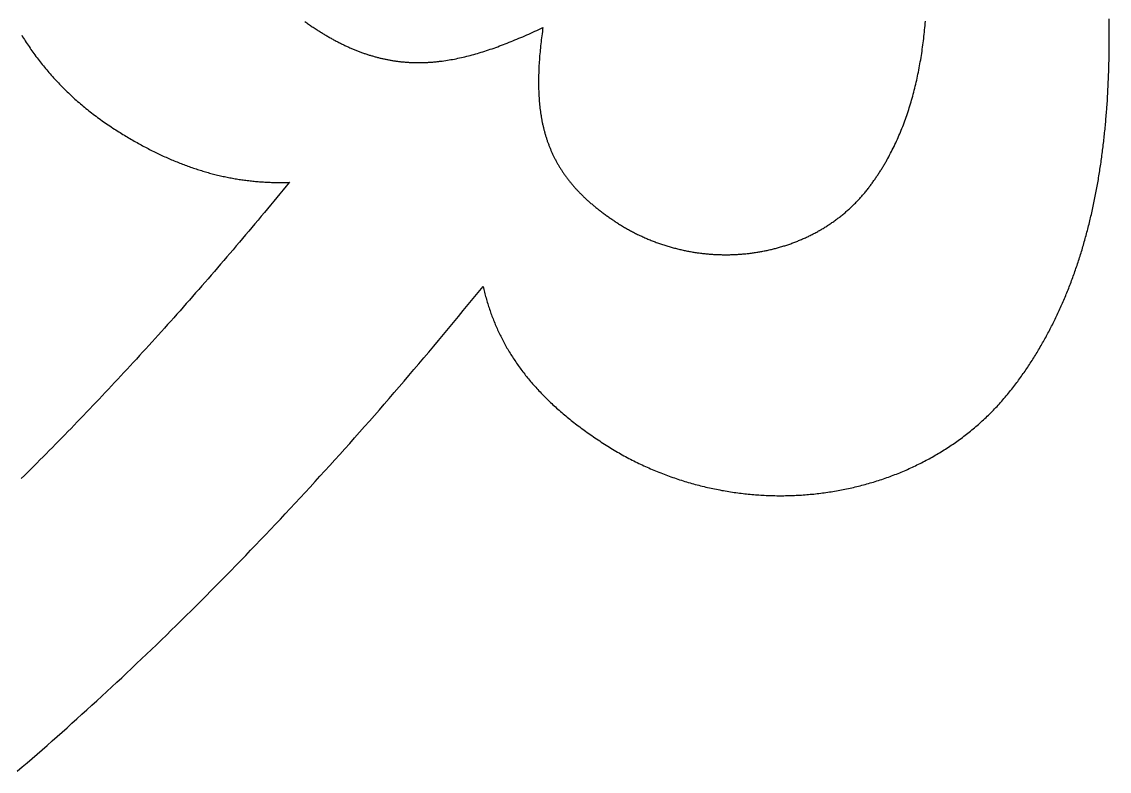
# Model space of a CAD drawing. Extents: x 1245 to 1830, y 1052 to 1456.
# Drawn here: x 1722.52 to 1753.31, y 1116.56 to 1137.78 of the extents above; entities that cross this region are included whole.
import ezdxf

# ---------------------------------------------------------------- set-up
doc = ezdxf.new("R2010")
doc.units = 0
doc.layers.add('color#3f3f3fff', color=1, linetype='CONTINUOUS')

msp = doc.modelspace()

# ---------------------------------------------------------------- linework, layer by layer
at = {"layer": 'color#3f3f3fff'}
for points in [[(1722.392, 1116.563), (1722.532, 1116.684), (1722.673, 1116.805), (1722.814, 1116.927), (1722.955, 1117.049), (1723.096, 1117.172), (1723.236, 1117.296), (1723.377, 1117.42), (1723.518, 1117.544), (1723.659, 1117.669), (1723.8, 1117.795), (1723.94, 1117.921), (1724.081, 1118.048), (1724.222, 1118.175), (1724.362, 1118.302), (1724.503, 1118.431), (1724.644, 1118.559), (1724.784, 1118.689), (1724.925, 1118.819), (1725.066, 1118.949), (1725.206, 1119.08), (1725.347, 1119.211), (1725.488, 1119.343), (1725.628, 1119.476), (1725.769, 1119.609), (1725.909, 1119.742), (1726.05, 1119.877), (1726.191, 1120.011), (1726.331, 1120.146), (1726.472, 1120.282), (1726.612, 1120.419), (1726.753, 1120.555), (1726.893, 1120.693), (1727.034, 1120.831), (1727.174, 1120.969), (1727.315, 1121.108), (1727.455, 1121.248), (1727.595, 1121.388), (1727.736, 1121.528), (1727.876, 1121.669), (1728.017, 1121.811), (1728.157, 1121.953), (1728.297, 1122.096), (1728.438, 1122.24), (1728.578, 1122.384), (1728.719, 1122.528), (1728.859, 1122.673), (1728.999, 1122.818), (1729.139, 1122.965), (1729.28, 1123.111), (1729.42, 1123.258), (1729.56, 1123.406), (1729.701, 1123.554), (1729.841, 1123.703), (1729.981, 1123.853), (1730.121, 1124.003), (1730.261, 1124.153), (1730.402, 1124.304), (1730.542, 1124.456), (1730.682, 1124.608), (1730.822, 1124.761), (1730.962, 1124.914), (1731.102, 1125.068), (1731.243, 1125.222), (1731.383, 1125.377), (1731.523, 1125.533), (1731.663, 1125.689), (1731.803, 1125.845), (1731.943, 1126.002), (1732.083, 1126.16), (1732.223, 1126.318), (1732.363, 1126.477), (1732.503, 1126.637), (1732.643, 1126.797), (1732.783, 1126.957), (1732.923, 1127.118), (1733.063, 1127.28), (1733.203, 1127.442), (1733.343, 1127.605), (1733.483, 1127.768), (1733.623, 1127.932), (1733.763, 1128.097), (1733.902, 1128.262), (1734.042, 1128.427), (1734.182, 1128.593), (1734.322, 1128.76), (1734.462, 1128.928), (1734.602, 1129.095), (1734.741, 1129.264), (1734.881, 1129.433), (1735.021, 1129.602), (1735.161, 1129.773), (1735.3, 1129.943), (1735.44, 1130.115), (1735.58, 1130.286), (1735.589, 1130.245), (1735.599, 1130.204), (1735.61, 1130.163), (1735.62, 1130.122), (1735.631, 1130.081), (1735.641, 1130.041), (1735.653, 1130), (1735.664, 1129.96), (1735.675, 1129.919), (1735.687, 1129.879), (1735.699, 1129.839), (1735.712, 1129.799), (1735.724, 1129.759), (1735.737, 1129.72), (1735.75, 1129.68), (1735.763, 1129.64), (1735.777, 1129.601), (1735.791, 1129.562), (1735.805, 1129.523), (1735.819, 1129.484), (1735.833, 1129.445), (1735.848, 1129.406), (1735.863, 1129.367), (1735.878, 1129.329), (1735.894, 1129.29), (1735.91, 1129.252), (1735.926, 1129.214), (1735.942, 1129.176), (1735.958, 1129.138), (1735.975, 1129.1), (1735.992, 1129.062), (1736.009, 1129.025), (1736.027, 1128.987), (1736.045, 1128.95), (1736.063, 1128.912), (1736.081, 1128.875), (1736.1, 1128.838), (1736.119, 1128.801), (1736.138, 1128.764), (1736.157, 1128.727), (1736.177, 1128.69), (1736.197, 1128.654), (1736.217, 1128.617), (1736.238, 1128.581), (1736.258, 1128.544), (1736.279, 1128.508), (1736.301, 1128.472), (1736.322, 1128.436), (1736.344, 1128.4), (1736.366, 1128.364), (1736.389, 1128.329), (1736.411, 1128.293), (1736.434, 1128.258), (1736.458, 1128.222), (1736.481, 1128.187), (1736.505, 1128.152), (1736.529, 1128.116), (1736.553, 1128.081), (1736.578, 1128.046), (1736.603, 1128.011), (1736.628, 1127.977), (1736.654, 1127.942), (1736.68, 1127.907), (1736.706, 1127.873), (1736.732, 1127.838), (1736.759, 1127.804), (1736.786, 1127.77), (1736.813, 1127.736), (1736.841, 1127.702), (1736.868, 1127.668), (1736.897, 1127.634), (1736.925, 1127.6), (1736.954, 1127.566), (1736.983, 1127.532), (1737.012, 1127.499), (1737.042, 1127.465), (1737.072, 1127.432), (1737.102, 1127.399), (1737.133, 1127.365), (1737.163, 1127.332), (1737.195, 1127.299), (1737.226, 1127.266), (1737.258, 1127.233), (1737.29, 1127.2), (1737.322, 1127.167), (1737.355, 1127.135), (1737.388, 1127.102), (1737.421, 1127.07), (1737.455, 1127.037), (1737.489, 1127.005), (1737.523, 1126.972), (1737.558, 1126.94), (1737.593, 1126.908), (1737.628, 1126.876), (1737.664, 1126.844), (1737.699, 1126.812), (1737.736, 1126.78), (1737.772, 1126.748), (1737.809, 1126.716), (1737.846, 1126.684), (1737.884, 1126.653), (1737.921, 1126.621), (1737.959, 1126.59), (1737.998, 1126.558), (1738.037, 1126.527), (1738.076, 1126.495), (1738.115, 1126.464), (1738.155, 1126.433), (1738.195, 1126.402), (1738.236, 1126.371), (1738.276, 1126.34), (1738.317, 1126.309), (1738.359, 1126.278), (1738.401, 1126.247), (1738.443, 1126.216), (1738.485, 1126.186), (1738.528, 1126.155), (1738.571, 1126.124), (1738.615, 1126.094), (1738.659, 1126.063), (1738.703, 1126.033), (1738.747, 1126.002), (1738.792, 1125.972), (1738.837, 1125.942), (1738.883, 1125.912), (1738.929, 1125.881), (1738.975, 1125.851), (1739.022, 1125.821), (1739.066, 1125.792), (1739.112, 1125.764), (1739.157, 1125.736), (1739.202, 1125.708), (1739.248, 1125.68), (1739.293, 1125.653), (1739.339, 1125.626), (1739.385, 1125.6), (1739.43, 1125.573), (1739.476, 1125.547), (1739.523, 1125.521), (1739.569, 1125.496), (1739.615, 1125.471), (1739.662, 1125.446), (1739.708, 1125.421), (1739.755, 1125.397), (1739.802, 1125.373), (1739.848, 1125.349), (1739.895, 1125.325), (1739.942, 1125.302), (1739.99, 1125.279), (1740.037, 1125.257), (1740.084, 1125.234), (1740.132, 1125.212), (1740.179, 1125.191), (1740.227, 1125.169), (1740.274, 1125.148), (1740.322, 1125.127), (1740.37, 1125.106), (1740.418, 1125.086), (1740.466, 1125.066), (1740.514, 1125.046), (1740.562, 1125.027), (1740.611, 1125.008), (1740.659, 1124.989), (1740.707, 1124.97), (1740.756, 1124.952), (1740.804, 1124.934), (1740.853, 1124.916), (1740.902, 1124.899), (1740.951, 1124.882), (1740.999, 1124.865), (1741.048, 1124.848), (1741.097, 1124.832), (1741.146, 1124.816), (1741.195, 1124.8), (1741.245, 1124.784), (1741.294, 1124.769), (1741.343, 1124.754), (1741.392, 1124.74), (1741.442, 1124.725), (1741.491, 1124.711), (1741.541, 1124.698), (1741.59, 1124.684), (1741.64, 1124.671), (1741.689, 1124.658), (1741.739, 1124.645), (1741.789, 1124.633), (1741.838, 1124.621), (1741.888, 1124.609), (1741.938, 1124.597), (1741.988, 1124.586), (1742.038, 1124.575), (1742.088, 1124.565), (1742.138, 1124.554), (1742.188, 1124.544), (1742.238, 1124.534), (1742.288, 1124.525), (1742.338, 1124.515), (1742.388, 1124.506), (1742.438, 1124.498), (1742.488, 1124.489), (1742.538, 1124.481), (1742.589, 1124.473), (1742.639, 1124.465), (1742.689, 1124.458), (1742.739, 1124.451), (1742.79, 1124.444), (1742.84, 1124.438), (1742.89, 1124.431), (1742.941, 1124.425), (1742.991, 1124.42), (1743.041, 1124.414), (1743.091, 1124.409), (1743.142, 1124.404), (1743.192, 1124.4), (1743.243, 1124.395), (1743.293, 1124.391), (1743.343, 1124.388), (1743.394, 1124.384), (1743.444, 1124.381), (1743.494, 1124.378), (1743.545, 1124.375), (1743.595, 1124.373), (1743.645, 1124.371), (1743.695, 1124.369), (1743.746, 1124.367), (1743.796, 1124.366), (1743.846, 1124.365), (1743.896, 1124.364), (1743.947, 1124.364), (1743.997, 1124.364), (1744.047, 1124.364), (1744.097, 1124.364), (1744.147, 1124.365), (1744.197, 1124.366), (1744.248, 1124.367), (1744.298, 1124.368), (1744.348, 1124.37), (1744.398, 1124.372), (1744.448, 1124.374), (1744.497, 1124.377), (1744.547, 1124.379), (1744.597, 1124.382), (1744.647, 1124.386), (1744.697, 1124.389), (1744.747, 1124.393), (1744.796, 1124.397), (1744.846, 1124.402), (1744.896, 1124.406), (1744.945, 1124.411), (1744.995, 1124.416), (1745.044, 1124.422), (1745.093, 1124.428), (1745.143, 1124.434), (1745.192, 1124.44), (1745.241, 1124.446), (1745.291, 1124.453), (1745.34, 1124.46), (1745.389, 1124.468), (1745.438, 1124.475), (1745.487, 1124.483), (1745.536, 1124.491), (1745.584, 1124.5), (1745.633, 1124.508), (1745.682, 1124.517), (1745.731, 1124.526), (1745.779, 1124.536), (1745.828, 1124.546), (1745.876, 1124.556), (1745.924, 1124.566), (1745.973, 1124.576), (1746.021, 1124.587), (1746.069, 1124.598), (1746.117, 1124.61), (1746.165, 1124.621), (1746.213, 1124.633), (1746.26, 1124.645), (1746.308, 1124.657), (1746.356, 1124.67), (1746.403, 1124.683), (1746.451, 1124.696), (1746.498, 1124.709), (1746.545, 1124.723), (1746.592, 1124.737), (1746.639, 1124.751), (1746.686, 1124.766), (1746.733, 1124.78), (1746.78, 1124.795), (1746.826, 1124.811), (1746.873, 1124.826), (1746.919, 1124.842), (1746.966, 1124.858), (1747.012, 1124.874), (1747.058, 1124.891), (1747.104, 1124.908), (1747.15, 1124.925), (1747.196, 1124.942), (1747.241, 1124.96), (1747.287, 1124.977), (1747.332, 1124.995), (1747.378, 1125.014), (1747.423, 1125.032), (1747.468, 1125.051), (1747.513, 1125.07), (1747.558, 1125.09), (1747.602, 1125.109), (1747.647, 1125.129), (1747.691, 1125.149), (1747.736, 1125.17), (1747.78, 1125.191), (1747.824, 1125.211), (1747.868, 1125.233), (1747.911, 1125.254), (1747.955, 1125.276), (1747.999, 1125.298), (1748.042, 1125.32), (1748.085, 1125.342), (1748.128, 1125.365), (1748.171, 1125.388), (1748.214, 1125.411), (1748.256, 1125.435), (1748.299, 1125.458), (1748.341, 1125.482), (1748.383, 1125.507), (1748.425, 1125.531), (1748.467, 1125.556), (1748.509, 1125.581), (1748.55, 1125.606), (1748.592, 1125.632), (1748.633, 1125.657), (1748.674, 1125.683), (1748.715, 1125.71), (1748.756, 1125.736), (1748.796, 1125.763), (1748.837, 1125.79), (1748.877, 1125.817), (1748.917, 1125.845), (1748.957, 1125.872), (1748.997, 1125.9), (1749.036, 1125.929), (1749.076, 1125.957), (1749.115, 1125.986), (1749.154, 1126.015), (1749.193, 1126.044), (1749.231, 1126.074), (1749.27, 1126.103), (1749.308, 1126.133), (1749.346, 1126.164), (1749.384, 1126.194), (1749.422, 1126.225), (1749.459, 1126.256), (1749.496, 1126.287), (1749.534, 1126.319), (1749.571, 1126.35), (1749.607, 1126.382), (1749.644, 1126.415), (1749.68, 1126.447), (1749.716, 1126.48), (1749.752, 1126.513), (1749.788, 1126.546), (1749.824, 1126.579), (1749.859, 1126.613), (1749.894, 1126.647), (1749.929, 1126.681), (1749.964, 1126.716), (1749.998, 1126.75), (1750.032, 1126.785), (1750.066, 1126.821), (1750.1, 1126.856), (1750.134, 1126.892), (1750.167, 1126.928), (1750.201, 1126.964), (1750.234, 1127), (1750.266, 1127.037), (1750.299, 1127.074), (1750.331, 1127.111), (1750.363, 1127.148), (1750.395, 1127.186), (1750.427, 1127.224), (1750.458, 1127.262), (1750.489, 1127.3), (1750.52, 1127.339), (1750.551, 1127.378), (1750.581, 1127.417), (1750.611, 1127.456), (1750.639, 1127.492), (1750.666, 1127.528), (1750.692, 1127.564), (1750.719, 1127.6), (1750.746, 1127.636), (1750.772, 1127.672), (1750.798, 1127.708), (1750.824, 1127.745), (1750.85, 1127.782), (1750.876, 1127.818), (1750.902, 1127.855), (1750.927, 1127.892), (1750.952, 1127.929), (1750.977, 1127.966), (1751.002, 1128.003), (1751.027, 1128.04), (1751.052, 1128.078), (1751.076, 1128.115), (1751.101, 1128.153), (1751.125, 1128.19), (1751.149, 1128.228), (1751.173, 1128.266), (1751.197, 1128.304), (1751.22, 1128.342), (1751.244, 1128.38), (1751.267, 1128.419), (1751.29, 1128.457), (1751.313, 1128.495), (1751.336, 1128.534), (1751.359, 1128.573), (1751.381, 1128.611), (1751.404, 1128.65), (1751.426, 1128.689), (1751.448, 1128.728), (1751.47, 1128.767), (1751.492, 1128.806), (1751.513, 1128.846), (1751.535, 1128.885), (1751.556, 1128.925), (1751.577, 1128.964), (1751.599, 1129.004), (1751.619, 1129.044), (1751.64, 1129.084), (1751.661, 1129.124), (1751.681, 1129.164), (1751.702, 1129.204), (1751.722, 1129.244), (1751.742, 1129.284), (1751.762, 1129.325), (1751.782, 1129.365), (1751.801, 1129.406), (1751.821, 1129.447), (1751.84, 1129.487), (1751.859, 1129.528), (1751.878, 1129.569), (1751.897, 1129.61), (1751.916, 1129.652), (1751.935, 1129.693), (1751.953, 1129.734), (1751.971, 1129.776), (1751.99, 1129.817), (1752.008, 1129.859), (1752.026, 1129.901), (1752.043, 1129.942), (1752.061, 1129.984), (1752.078, 1130.026), (1752.096, 1130.068), (1752.113, 1130.11), (1752.13, 1130.153), (1752.147, 1130.195), (1752.164, 1130.237), (1752.181, 1130.28), (1752.197, 1130.323), (1752.214, 1130.365), (1752.23, 1130.408), (1752.246, 1130.451), (1752.262, 1130.494), (1752.278, 1130.537), (1752.294, 1130.58), (1752.309, 1130.623), (1752.325, 1130.666), (1752.34, 1130.71), (1752.355, 1130.753), (1752.37, 1130.797), (1752.385, 1130.84), (1752.4, 1130.884), (1752.415, 1130.928), (1752.429, 1130.972), (1752.444, 1131.016), (1752.458, 1131.06), (1752.472, 1131.104), (1752.486, 1131.148), (1752.5, 1131.193), (1752.514, 1131.237), (1752.527, 1131.281), (1752.541, 1131.326), (1752.554, 1131.371), (1752.567, 1131.415), (1752.58, 1131.46), (1752.593, 1131.505), (1752.606, 1131.55), (1752.619, 1131.595), (1752.632, 1131.64), (1752.644, 1131.685), (1752.656, 1131.731), (1752.669, 1131.776), (1752.681, 1131.822), (1752.693, 1131.867), (1752.704, 1131.913), (1752.716, 1131.958), (1752.728, 1132.004), (1752.739, 1132.05), (1752.751, 1132.096), (1752.762, 1132.142), (1752.773, 1132.188), (1752.784, 1132.234), (1752.795, 1132.281), (1752.805, 1132.327), (1752.816, 1132.373), (1752.826, 1132.42), (1752.837, 1132.466), (1752.847, 1132.513), (1752.857, 1132.56), (1752.867, 1132.607), (1752.877, 1132.653), (1752.887, 1132.7), (1752.896, 1132.747), (1752.906, 1132.795), (1752.915, 1132.842), (1752.925, 1132.889), (1752.934, 1132.936), (1752.943, 1132.984), (1752.952, 1133.031), (1752.961, 1133.079), (1752.969, 1133.127), (1752.978, 1133.174), (1752.986, 1133.222), (1752.995, 1133.27), (1753.003, 1133.318), (1753.011, 1133.366), (1753.019, 1133.414), (1753.027, 1133.462), (1753.035, 1133.51), (1753.042, 1133.559), (1753.05, 1133.607), (1753.057, 1133.656), (1753.064, 1133.704), (1753.072, 1133.753), (1753.079, 1133.801), (1753.086, 1133.85), (1753.093, 1133.899), (1753.099, 1133.948), (1753.106, 1133.997), (1753.112, 1134.046), (1753.119, 1134.095), (1753.125, 1134.144), (1753.131, 1134.193), (1753.137, 1134.243), (1753.143, 1134.292), (1753.149, 1134.342), (1753.155, 1134.391), (1753.161, 1134.441), (1753.166, 1134.49), (1753.172, 1134.54), (1753.177, 1134.59), (1753.182, 1134.64), (1753.187, 1134.69), (1753.192, 1134.74), (1753.197, 1134.79), (1753.202, 1134.84), (1753.206, 1134.89), (1753.211, 1134.941), (1753.215, 1134.991), (1753.22, 1135.041), (1753.224, 1135.092), (1753.228, 1135.142), (1753.232, 1135.193), (1753.236, 1135.244), (1753.24, 1135.295), (1753.244, 1135.345), (1753.251, 1135.447), (1753.258, 1135.549), (1753.264, 1135.652), (1753.27, 1135.754), (1753.275, 1135.857), (1753.281, 1135.961), (1753.285, 1136.064), (1753.29, 1136.168), (1753.294, 1136.272), (1753.297, 1136.376), (1753.3, 1136.48), (1753.303, 1136.585), (1753.306, 1136.69), (1753.308, 1136.795), (1753.309, 1136.9), (1753.31, 1137.006), (1753.311, 1137.112), (1753.312, 1137.218), (1753.312, 1137.324), (1753.312, 1137.431), (1753.311, 1137.538), (1753.31, 1137.645), (1753.309, 1137.752), (1753.307, 1137.86)], [(1730.535, 1137.791), (1730.561, 1137.772), (1730.586, 1137.753), (1730.612, 1137.734), (1730.638, 1137.715), (1730.664, 1137.696), (1730.691, 1137.678), (1730.717, 1137.659), (1730.744, 1137.641), (1730.771, 1137.623), (1730.798, 1137.604), (1730.825, 1137.586), (1730.852, 1137.568), (1730.88, 1137.551), (1730.905, 1137.535), (1730.929, 1137.519), (1730.954, 1137.503), (1730.979, 1137.488), (1731.004, 1137.472), (1731.029, 1137.457), (1731.053, 1137.442), (1731.078, 1137.427), (1731.103, 1137.412), (1731.128, 1137.398), (1731.152, 1137.383), (1731.177, 1137.369), (1731.201, 1137.355), (1731.226, 1137.341), (1731.25, 1137.327), (1731.275, 1137.313), (1731.299, 1137.299), (1731.324, 1137.286), (1731.348, 1137.273), (1731.373, 1137.259), (1731.397, 1137.246), (1731.421, 1137.233), (1731.446, 1137.221), (1731.47, 1137.208), (1731.494, 1137.196), (1731.518, 1137.183), (1731.543, 1137.171), (1731.567, 1137.159), (1731.591, 1137.147), (1731.615, 1137.135), (1731.639, 1137.124), (1731.663, 1137.112), (1731.687, 1137.101), (1731.712, 1137.09), (1731.736, 1137.079), (1731.76, 1137.068), (1731.784, 1137.057), (1731.808, 1137.046), (1731.832, 1137.036), (1731.856, 1137.025), (1731.88, 1137.015), (1731.904, 1137.005), (1731.927, 1136.995), (1731.951, 1136.985), (1731.975, 1136.976), (1731.999, 1136.966), (1732.023, 1136.957), (1732.047, 1136.947), (1732.071, 1136.938), (1732.094, 1136.929), (1732.118, 1136.921), (1732.142, 1136.912), (1732.166, 1136.903), (1732.19, 1136.895), (1732.213, 1136.886), (1732.237, 1136.878), (1732.261, 1136.87), (1732.285, 1136.862), (1732.308, 1136.855), (1732.332, 1136.847), (1732.356, 1136.839), (1732.379, 1136.832), (1732.403, 1136.825), (1732.427, 1136.818), (1732.45, 1136.811), (1732.474, 1136.804), (1732.498, 1136.797), (1732.521, 1136.79), (1732.545, 1136.784), (1732.569, 1136.778), (1732.592, 1136.772), (1732.616, 1136.765), (1732.639, 1136.76), (1732.663, 1136.754), (1732.687, 1136.748), (1732.71, 1136.743), (1732.734, 1136.737), (1732.757, 1136.732), (1732.781, 1136.727), (1732.805, 1136.722), (1732.828, 1136.717), (1732.852, 1136.712), (1732.875, 1136.707), (1732.899, 1136.703), (1732.922, 1136.698), (1732.946, 1136.694), (1732.97, 1136.69), (1732.993, 1136.686), (1733.017, 1136.682), (1733.04, 1136.678), (1733.064, 1136.675), (1733.088, 1136.671), (1733.111, 1136.668), (1733.135, 1136.665), (1733.158, 1136.662), (1733.182, 1136.659), (1733.206, 1136.656), (1733.229, 1136.653), (1733.253, 1136.65), (1733.276, 1136.648), (1733.3, 1136.646), (1733.324, 1136.643), (1733.347, 1136.641), (1733.371, 1136.639), (1733.395, 1136.637), (1733.418, 1136.636), (1733.442, 1136.634), (1733.466, 1136.632), (1733.489, 1136.631), (1733.513, 1136.63), (1733.537, 1136.629), (1733.56, 1136.628), (1733.584, 1136.627), (1733.608, 1136.626), (1733.632, 1136.625), (1733.655, 1136.625), (1733.679, 1136.624), (1733.703, 1136.624), (1733.727, 1136.624), (1733.751, 1136.624), (1733.774, 1136.624), (1733.798, 1136.624), (1733.822, 1136.624), (1733.846, 1136.625), (1733.87, 1136.625), (1733.894, 1136.626), (1733.918, 1136.626), (1733.942, 1136.627), (1733.966, 1136.628), (1733.99, 1136.629), (1734.014, 1136.631), (1734.038, 1136.632), (1734.062, 1136.633), (1734.086, 1136.635), (1734.11, 1136.637), (1734.134, 1136.639), (1734.158, 1136.64), (1734.182, 1136.642), (1734.206, 1136.645), (1734.23, 1136.647), (1734.254, 1136.649), (1734.279, 1136.652), (1734.303, 1136.654), (1734.327, 1136.657), (1734.351, 1136.66), (1734.376, 1136.663), (1734.4, 1136.666), (1734.424, 1136.669), (1734.473, 1136.676), (1734.522, 1136.683), (1734.571, 1136.69), (1734.62, 1136.698), (1734.669, 1136.707), (1734.718, 1136.716), (1734.768, 1136.725), (1734.817, 1136.735), (1734.867, 1136.745), (1734.917, 1136.756), (1734.967, 1136.767), (1735.017, 1136.778), (1735.067, 1136.79), (1735.117, 1136.802), (1735.167, 1136.815), (1735.218, 1136.828), (1735.269, 1136.842), (1735.32, 1136.856), (1735.371, 1136.87), (1735.422, 1136.885), (1735.473, 1136.9), (1735.525, 1136.916), (1735.576, 1136.932), (1735.628, 1136.948), (1735.68, 1136.965), (1735.732, 1136.982), (1735.784, 1137), (1735.837, 1137.018), (1735.89, 1137.036), (1735.943, 1137.055), (1735.996, 1137.074), (1736.049, 1137.094), (1736.102, 1137.114), (1736.156, 1137.134), (1736.21, 1137.155), (1736.264, 1137.176), (1736.318, 1137.198), (1736.373, 1137.219), (1736.427, 1137.242), (1736.482, 1137.264), (1736.537, 1137.287), (1736.593, 1137.311), (1736.648, 1137.334), (1736.704, 1137.358), (1736.76, 1137.383), (1736.816, 1137.408), (1736.873, 1137.433), (1736.929, 1137.458), (1736.986, 1137.484), (1737.044, 1137.51), (1737.101, 1137.537), (1737.159, 1137.564), (1737.217, 1137.591), (1737.275, 1137.619), (1737.275, 1137.619), (1737.267, 1137.559), (1737.259, 1137.5), (1737.251, 1137.441), (1737.243, 1137.382), (1737.236, 1137.324), (1737.229, 1137.266), (1737.222, 1137.208), (1737.216, 1137.151), (1737.21, 1137.094), (1737.204, 1137.037), (1737.198, 1136.981), (1737.193, 1136.925), (1737.188, 1136.869), (1737.183, 1136.814), (1737.179, 1136.759), (1737.175, 1136.704), (1737.171, 1136.649), (1737.168, 1136.595), (1737.164, 1136.541), (1737.162, 1136.488), (1737.159, 1136.435), (1737.157, 1136.382), (1737.155, 1136.329), (1737.154, 1136.277), (1737.152, 1136.225), (1737.152, 1136.173), (1737.151, 1136.121), (1737.151, 1136.07), (1737.151, 1136.019), (1737.152, 1135.969), (1737.153, 1135.918), (1737.154, 1135.868), (1737.156, 1135.819), (1737.158, 1135.769), (1737.16, 1135.72), (1737.163, 1135.671), (1737.166, 1135.622), (1737.169, 1135.574), (1737.173, 1135.526), (1737.177, 1135.478), (1737.182, 1135.431), (1737.187, 1135.383), (1737.192, 1135.336), (1737.198, 1135.289), (1737.204, 1135.243), (1737.207, 1135.22), (1737.211, 1135.196), (1737.214, 1135.173), (1737.218, 1135.15), (1737.221, 1135.128), (1737.225, 1135.105), (1737.229, 1135.082), (1737.233, 1135.059), (1737.237, 1135.036), (1737.241, 1135.014), (1737.245, 1134.991), (1737.249, 1134.969), (1737.254, 1134.946), (1737.258, 1134.924), (1737.263, 1134.902), (1737.268, 1134.879), (1737.273, 1134.857), (1737.278, 1134.835), (1737.283, 1134.813), (1737.288, 1134.791), (1737.293, 1134.769), (1737.299, 1134.747), (1737.304, 1134.725), (1737.31, 1134.703), (1737.316, 1134.682), (1737.321, 1134.66), (1737.327, 1134.638), (1737.333, 1134.617), (1737.34, 1134.595), (1737.346, 1134.574), (1737.352, 1134.553), (1737.359, 1134.531), (1737.365, 1134.51), (1737.372, 1134.489), (1737.379, 1134.468), (1737.386, 1134.446), (1737.393, 1134.425), (1737.4, 1134.404), (1737.407, 1134.383), (1737.415, 1134.363), (1737.422, 1134.342), (1737.43, 1134.321), (1737.438, 1134.3), (1737.445, 1134.28), (1737.453, 1134.259), (1737.462, 1134.238), (1737.47, 1134.218), (1737.478, 1134.197), (1737.487, 1134.177), (1737.495, 1134.157), (1737.504, 1134.136), (1737.513, 1134.116), (1737.522, 1134.096), (1737.531, 1134.076), (1737.54, 1134.056), (1737.549, 1134.035), (1737.558, 1134.015), (1737.568, 1133.996), (1737.578, 1133.976), (1737.587, 1133.956), (1737.597, 1133.936), (1737.607, 1133.916), (1737.617, 1133.896), (1737.628, 1133.877), (1737.638, 1133.857), (1737.649, 1133.838), (1737.659, 1133.818), (1737.67, 1133.799), (1737.681, 1133.779), (1737.692, 1133.76), (1737.703, 1133.74), (1737.714, 1133.721), (1737.726, 1133.702), (1737.737, 1133.683), (1737.749, 1133.664), (1737.761, 1133.644), (1737.773, 1133.625), (1737.785, 1133.606), (1737.797, 1133.587), (1737.809, 1133.568), (1737.821, 1133.55), (1737.834, 1133.531), (1737.847, 1133.512), (1737.86, 1133.493), (1737.872, 1133.474), (1737.886, 1133.456), (1737.899, 1133.437), (1737.912, 1133.419), (1737.926, 1133.4), (1737.939, 1133.382), (1737.953, 1133.363), (1737.967, 1133.345), (1737.981, 1133.326), (1737.995, 1133.308), (1738.009, 1133.29), (1738.024, 1133.271), (1738.038, 1133.253), (1738.053, 1133.235), (1738.068, 1133.217), (1738.083, 1133.199), (1738.098, 1133.181), (1738.113, 1133.163), (1738.128, 1133.145), (1738.144, 1133.127), (1738.16, 1133.109), (1738.175, 1133.091), (1738.191, 1133.073), (1738.207, 1133.055), (1738.224, 1133.038), (1738.24, 1133.02), (1738.256, 1133.002), (1738.273, 1132.985), (1738.29, 1132.967), (1738.307, 1132.949), (1738.324, 1132.932), (1738.341, 1132.914), (1738.358, 1132.897), (1738.376, 1132.879), (1738.393, 1132.862), (1738.411, 1132.845), (1738.429, 1132.827), (1738.447, 1132.81), (1738.466, 1132.793), (1738.484, 1132.776), (1738.502, 1132.758), (1738.521, 1132.741), (1738.54, 1132.724), (1738.559, 1132.707), (1738.578, 1132.69), (1738.597, 1132.673), (1738.617, 1132.656), (1738.636, 1132.639), (1738.656, 1132.622), (1738.676, 1132.605), (1738.696, 1132.588), (1738.716, 1132.571), (1738.736, 1132.555), (1738.757, 1132.538), (1738.777, 1132.521), (1738.798, 1132.504), (1738.819, 1132.488), (1738.84, 1132.471), (1738.861, 1132.454), (1738.883, 1132.438), (1738.904, 1132.421), (1738.926, 1132.405), (1738.948, 1132.388), (1738.97, 1132.371), (1738.992, 1132.355), (1739.014, 1132.339), (1739.037, 1132.322), (1739.059, 1132.306), (1739.082, 1132.289), (1739.105, 1132.273), (1739.128, 1132.257), (1739.151, 1132.24), (1739.175, 1132.224), (1739.198, 1132.208), (1739.222, 1132.192), (1739.246, 1132.176), (1739.27, 1132.159), (1739.294, 1132.143), (1739.318, 1132.127), (1739.343, 1132.111), (1739.368, 1132.095), (1739.393, 1132.079), (1739.42, 1132.061), (1739.448, 1132.044), (1739.475, 1132.027), (1739.503, 1132.01), (1739.531, 1131.993), (1739.559, 1131.976), (1739.587, 1131.959), (1739.615, 1131.943), (1739.643, 1131.927), (1739.672, 1131.911), (1739.7, 1131.895), (1739.728, 1131.879), (1739.757, 1131.864), (1739.785, 1131.849), (1739.814, 1131.834), (1739.842, 1131.819), (1739.871, 1131.804), (1739.9, 1131.789), (1739.928, 1131.775), (1739.957, 1131.761), (1739.986, 1131.747), (1740.015, 1131.733), (1740.044, 1131.719), (1740.073, 1131.706), (1740.102, 1131.692), (1740.132, 1131.679), (1740.161, 1131.666), (1740.19, 1131.653), (1740.22, 1131.641), (1740.249, 1131.628), (1740.278, 1131.616), (1740.308, 1131.604), (1740.338, 1131.592), (1740.367, 1131.58), (1740.397, 1131.569), (1740.426, 1131.557), (1740.456, 1131.546), (1740.486, 1131.535), (1740.516, 1131.524), (1740.546, 1131.513), (1740.576, 1131.503), (1740.606, 1131.492), (1740.636, 1131.482), (1740.666, 1131.472), (1740.696, 1131.462), (1740.726, 1131.453), (1740.756, 1131.443), (1740.786, 1131.434), (1740.816, 1131.425), (1740.847, 1131.416), (1740.877, 1131.407), (1740.907, 1131.398), (1740.937, 1131.39), (1740.968, 1131.382), (1740.998, 1131.374), (1741.029, 1131.366), (1741.059, 1131.358), (1741.09, 1131.35), (1741.12, 1131.343), (1741.151, 1131.336), (1741.181, 1131.329), (1741.212, 1131.322), (1741.242, 1131.315), (1741.273, 1131.308), (1741.304, 1131.302), (1741.334, 1131.296), (1741.365, 1131.29), (1741.396, 1131.284), (1741.426, 1131.278), (1741.457, 1131.273), (1741.488, 1131.267), (1741.519, 1131.262), (1741.549, 1131.257), (1741.58, 1131.252), (1741.611, 1131.248), (1741.642, 1131.243), (1741.673, 1131.239), (1741.703, 1131.235), (1741.734, 1131.231), (1741.765, 1131.227), (1741.796, 1131.223), (1741.827, 1131.22), (1741.858, 1131.216), (1741.889, 1131.213), (1741.919, 1131.21), (1741.95, 1131.207), (1741.981, 1131.205), (1742.012, 1131.202), (1742.043, 1131.2), (1742.074, 1131.198), (1742.105, 1131.196), (1742.136, 1131.194), (1742.166, 1131.192), (1742.197, 1131.191), (1742.228, 1131.19), (1742.259, 1131.189), (1742.29, 1131.188), (1742.321, 1131.187), (1742.352, 1131.186), (1742.382, 1131.186), (1742.413, 1131.185), (1742.444, 1131.185), (1742.475, 1131.185), (1742.505, 1131.186), (1742.536, 1131.186), (1742.567, 1131.186), (1742.598, 1131.187), (1742.628, 1131.188), (1742.659, 1131.189), (1742.69, 1131.19), (1742.72, 1131.192), (1742.751, 1131.193), (1742.782, 1131.195), (1742.812, 1131.197), (1742.843, 1131.199), (1742.873, 1131.201), (1742.904, 1131.203), (1742.934, 1131.206), (1742.965, 1131.209), (1742.995, 1131.211), (1743.025, 1131.214), (1743.056, 1131.218), (1743.086, 1131.221), (1743.116, 1131.224), (1743.147, 1131.228), (1743.177, 1131.232), (1743.207, 1131.236), (1743.237, 1131.24), (1743.267, 1131.245), (1743.298, 1131.249), (1743.328, 1131.254), (1743.358, 1131.259), (1743.388, 1131.264), (1743.418, 1131.269), (1743.447, 1131.274), (1743.477, 1131.279), (1743.507, 1131.285), (1743.537, 1131.291), (1743.567, 1131.297), (1743.596, 1131.303), (1743.626, 1131.309), (1743.656, 1131.316), (1743.685, 1131.322), (1743.715, 1131.329), (1743.744, 1131.336), (1743.774, 1131.343), (1743.803, 1131.35), (1743.832, 1131.358), (1743.861, 1131.365), (1743.891, 1131.373), (1743.92, 1131.381), (1743.949, 1131.389), (1743.978, 1131.397), (1744.007, 1131.406), (1744.036, 1131.414), (1744.065, 1131.423), (1744.093, 1131.432), (1744.122, 1131.441), (1744.151, 1131.45), (1744.179, 1131.459), (1744.208, 1131.469), (1744.236, 1131.479), (1744.265, 1131.488), (1744.293, 1131.498), (1744.321, 1131.509), (1744.35, 1131.519), (1744.378, 1131.529), (1744.406, 1131.54), (1744.434, 1131.551), (1744.462, 1131.562), (1744.49, 1131.573), (1744.517, 1131.584), (1744.545, 1131.595), (1744.573, 1131.607), (1744.6, 1131.619), (1744.628, 1131.631), (1744.655, 1131.643), (1744.682, 1131.655), (1744.71, 1131.667), (1744.737, 1131.68), (1744.764, 1131.692), (1744.791, 1131.705), (1744.818, 1131.718), (1744.845, 1131.731), (1744.871, 1131.745), (1744.898, 1131.758), (1744.925, 1131.772), (1744.951, 1131.786), (1744.978, 1131.799), (1745.004, 1131.814), (1745.03, 1131.828), (1745.056, 1131.842), (1745.082, 1131.857), (1745.108, 1131.871), (1745.134, 1131.886), (1745.16, 1131.901), (1745.186, 1131.916), (1745.211, 1131.932), (1745.237, 1131.947), (1745.262, 1131.963), (1745.287, 1131.979), (1745.312, 1131.995), (1745.338, 1132.011), (1745.363, 1132.027), (1745.387, 1132.043), (1745.412, 1132.06), (1745.437, 1132.077), (1745.461, 1132.094), (1745.486, 1132.111), (1745.51, 1132.128), (1745.534, 1132.145), (1745.559, 1132.163), (1745.583, 1132.18), (1745.607, 1132.198), (1745.63, 1132.216), (1745.654, 1132.234), (1745.678, 1132.252), (1745.701, 1132.271), (1745.725, 1132.289), (1745.748, 1132.308), (1745.771, 1132.327), (1745.794, 1132.346), (1745.817, 1132.365), (1745.84, 1132.384), (1745.862, 1132.404), (1745.885, 1132.423), (1745.907, 1132.443), (1745.929, 1132.463), (1745.952, 1132.483), (1745.974, 1132.503), (1745.996, 1132.524), (1746.017, 1132.544), (1746.039, 1132.565), (1746.061, 1132.586), (1746.082, 1132.607), (1746.103, 1132.628), (1746.124, 1132.649), (1746.146, 1132.671), (1746.166, 1132.692), (1746.187, 1132.714), (1746.208, 1132.736), (1746.228, 1132.758), (1746.249, 1132.78), (1746.269, 1132.802), (1746.289, 1132.825), (1746.309, 1132.847), (1746.329, 1132.87), (1746.348, 1132.893), (1746.368, 1132.916), (1746.387, 1132.939), (1746.407, 1132.963), (1746.426, 1132.986), (1746.445, 1133.01), (1746.463, 1133.034), (1746.482, 1133.058), (1746.501, 1133.082), (1746.517, 1133.104), (1746.534, 1133.126), (1746.55, 1133.148), (1746.567, 1133.17), (1746.583, 1133.192), (1746.599, 1133.214), (1746.615, 1133.237), (1746.631, 1133.259), (1746.647, 1133.282), (1746.663, 1133.304), (1746.679, 1133.327), (1746.694, 1133.349), (1746.71, 1133.372), (1746.725, 1133.395), (1746.74, 1133.417), (1746.756, 1133.44), (1746.771, 1133.463), (1746.786, 1133.486), (1746.801, 1133.509), (1746.816, 1133.532), (1746.83, 1133.556), (1746.845, 1133.579), (1746.86, 1133.602), (1746.874, 1133.625), (1746.888, 1133.649), (1746.903, 1133.672), (1746.917, 1133.696), (1746.931, 1133.719), (1746.945, 1133.743), (1746.959, 1133.767), (1746.973, 1133.79), (1746.986, 1133.814), (1747, 1133.838), (1747.014, 1133.862), (1747.027, 1133.886), (1747.041, 1133.91), (1747.067, 1133.958), (1747.093, 1134.007), (1747.119, 1134.056), (1747.144, 1134.105), (1747.169, 1134.154), (1747.194, 1134.203), (1747.218, 1134.253), (1747.242, 1134.303), (1747.266, 1134.353), (1747.289, 1134.403), (1747.312, 1134.454), (1747.335, 1134.505), (1747.357, 1134.556), (1747.379, 1134.607), (1747.4, 1134.658), (1747.422, 1134.71), (1747.443, 1134.762), (1747.463, 1134.814), (1747.483, 1134.866), (1747.503, 1134.919), (1747.523, 1134.971), (1747.542, 1135.024), (1747.561, 1135.077), (1747.579, 1135.131), (1747.598, 1135.184), (1747.615, 1135.238), (1747.633, 1135.292), (1747.65, 1135.346), (1747.667, 1135.401), (1747.684, 1135.455), (1747.7, 1135.51), (1747.716, 1135.565), (1747.732, 1135.62), (1747.747, 1135.676), (1747.762, 1135.731), (1747.777, 1135.787), (1747.792, 1135.843), (1747.806, 1135.899), (1747.82, 1135.956), (1747.833, 1136.012), (1747.846, 1136.069), (1747.859, 1136.126), (1747.872, 1136.183), (1747.884, 1136.241), (1747.896, 1136.298), (1747.908, 1136.356), (1747.919, 1136.414), (1747.931, 1136.472), (1747.941, 1136.53), (1747.952, 1136.589), (1747.962, 1136.648), (1747.972, 1136.706), (1747.982, 1136.765), (1747.991, 1136.825), (1748.001, 1136.884), (1748.01, 1136.944), (1748.018, 1137.003), (1748.027, 1137.063), (1748.035, 1137.123), (1748.042, 1137.184), (1748.05, 1137.244), (1748.057, 1137.305), (1748.064, 1137.366), (1748.071, 1137.427), (1748.077, 1137.488), (1748.083, 1137.549), (1748.089, 1137.611), (1748.095, 1137.672), (1748.1, 1137.734), (1748.106, 1137.796)], [(1722.517, 1137.399), (1722.542, 1137.358), (1722.567, 1137.318), (1722.592, 1137.277), (1722.618, 1137.237), (1722.644, 1137.197), (1722.671, 1137.157), (1722.697, 1137.117), (1722.724, 1137.077), (1722.751, 1137.037), (1722.779, 1136.997), (1722.807, 1136.958), (1722.835, 1136.918), (1722.863, 1136.879), (1722.892, 1136.84), (1722.92, 1136.801), (1722.95, 1136.762), (1722.979, 1136.723), (1723.009, 1136.684), (1723.038, 1136.646), (1723.069, 1136.608), (1723.099, 1136.569), (1723.13, 1136.531), (1723.161, 1136.493), (1723.192, 1136.455), (1723.224, 1136.418), (1723.256, 1136.38), (1723.288, 1136.343), (1723.32, 1136.306), (1723.353, 1136.268), (1723.386, 1136.231), (1723.419, 1136.195), (1723.452, 1136.158), (1723.486, 1136.122), (1723.52, 1136.085), (1723.554, 1136.049), (1723.589, 1136.013), (1723.624, 1135.977), (1723.659, 1135.941), (1723.694, 1135.906), (1723.73, 1135.87), (1723.766, 1135.835), (1723.802, 1135.8), (1723.838, 1135.765), (1723.875, 1135.73), (1723.912, 1135.696), (1723.949, 1135.661), (1723.986, 1135.627), (1724.024, 1135.593), (1724.062, 1135.559), (1724.1, 1135.525), (1724.139, 1135.492), (1724.178, 1135.459), (1724.217, 1135.425), (1724.256, 1135.392), (1724.295, 1135.36), (1724.335, 1135.327), (1724.375, 1135.294), (1724.416, 1135.262), (1724.456, 1135.23), (1724.497, 1135.198), (1724.538, 1135.166), (1724.58, 1135.135), (1724.621, 1135.103), (1724.663, 1135.072), (1724.706, 1135.041), (1724.748, 1135.011), (1724.791, 1134.98), (1724.834, 1134.95), (1724.877, 1134.919), (1724.92, 1134.889), (1724.964, 1134.86), (1725.008, 1134.83), (1725.052, 1134.801), (1725.097, 1134.772), (1725.142, 1134.743), (1725.182, 1134.717), (1725.222, 1134.691), (1725.262, 1134.666), (1725.303, 1134.641), (1725.343, 1134.616), (1725.383, 1134.591), (1725.423, 1134.567), (1725.463, 1134.543), (1725.503, 1134.519), (1725.543, 1134.495), (1725.582, 1134.472), (1725.622, 1134.448), (1725.662, 1134.425), (1725.702, 1134.403), (1725.741, 1134.38), (1725.781, 1134.358), (1725.821, 1134.336), (1725.86, 1134.314), (1725.9, 1134.292), (1725.939, 1134.271), (1725.978, 1134.25), (1726.018, 1134.229), (1726.057, 1134.208), (1726.096, 1134.188), (1726.136, 1134.168), (1726.175, 1134.148), (1726.214, 1134.128), (1726.253, 1134.108), (1726.292, 1134.089), (1726.332, 1134.07), (1726.371, 1134.051), (1726.41, 1134.032), (1726.449, 1134.014), (1726.488, 1133.996), (1726.526, 1133.978), (1726.565, 1133.96), (1726.604, 1133.943), (1726.643, 1133.925), (1726.682, 1133.908), (1726.721, 1133.891), (1726.759, 1133.875), (1726.798, 1133.858), (1726.837, 1133.842), (1726.876, 1133.826), (1726.914, 1133.811), (1726.953, 1133.795), (1726.991, 1133.78), (1727.03, 1133.765), (1727.069, 1133.75), (1727.107, 1133.735), (1727.146, 1133.721), (1727.184, 1133.707), (1727.223, 1133.693), (1727.261, 1133.679), (1727.299, 1133.665), (1727.338, 1133.652), (1727.376, 1133.639), (1727.415, 1133.626), (1727.453, 1133.613), (1727.491, 1133.601), (1727.53, 1133.589), (1727.568, 1133.577), (1727.606, 1133.565), (1727.645, 1133.553), (1727.683, 1133.542), (1727.721, 1133.53), (1727.759, 1133.519), (1727.798, 1133.509), (1727.836, 1133.498), (1727.874, 1133.488), (1727.912, 1133.478), (1727.951, 1133.468), (1727.989, 1133.458), (1728.027, 1133.449), (1728.065, 1133.439), (1728.103, 1133.43), (1728.141, 1133.421), (1728.18, 1133.413), (1728.218, 1133.404), (1728.256, 1133.396), (1728.294, 1133.388), (1728.332, 1133.38), (1728.37, 1133.372), (1728.409, 1133.365), (1728.447, 1133.358), (1728.485, 1133.351), (1728.523, 1133.344), (1728.561, 1133.337), (1728.599, 1133.331), (1728.637, 1133.325), (1728.676, 1133.319), (1728.714, 1133.313), (1728.752, 1133.307), (1728.79, 1133.302), (1728.828, 1133.297), (1728.867, 1133.292), (1728.905, 1133.287), (1728.943, 1133.282), (1728.981, 1133.278), (1729.019, 1133.274), (1729.058, 1133.27), (1729.096, 1133.266), (1729.134, 1133.262), (1729.172, 1133.259), (1729.211, 1133.256), (1729.249, 1133.253), (1729.287, 1133.25), (1729.325, 1133.247), (1729.364, 1133.245), (1729.402, 1133.243), (1729.44, 1133.241), (1729.479, 1133.239), (1729.517, 1133.237), (1729.555, 1133.236), (1729.594, 1133.234), (1729.632, 1133.233), (1729.671, 1133.232), (1729.709, 1133.232), (1729.748, 1133.231), (1729.786, 1133.231), (1729.825, 1133.231), (1729.863, 1133.231), (1729.902, 1133.231), (1729.94, 1133.232), (1729.979, 1133.232), (1730.018, 1133.233), (1730.056, 1133.234), (1730.095, 1133.236), (1730.007, 1133.127), (1729.918, 1133.02), (1729.83, 1132.912), (1729.741, 1132.805), (1729.653, 1132.697), (1729.564, 1132.591), (1729.476, 1132.484), (1729.387, 1132.378), (1729.299, 1132.272), (1729.21, 1132.166), (1729.122, 1132.06), (1729.033, 1131.955), (1728.945, 1131.85), (1728.856, 1131.745), (1728.768, 1131.64), (1728.679, 1131.536), (1728.591, 1131.432), (1728.503, 1131.328), (1728.414, 1131.224), (1728.326, 1131.121), (1728.237, 1131.018), (1728.149, 1130.915), (1728.061, 1130.813), (1727.972, 1130.71), (1727.884, 1130.608), (1727.795, 1130.506), (1727.707, 1130.405), (1727.619, 1130.304), (1727.53, 1130.202), (1727.442, 1130.102), (1727.354, 1130.001), (1727.265, 1129.901), (1727.177, 1129.801), (1727.089, 1129.701), (1727, 1129.601), (1726.912, 1129.502), (1726.824, 1129.403), (1726.735, 1129.304), (1726.647, 1129.205), (1726.559, 1129.107), (1726.471, 1129.009), (1726.382, 1128.911), (1726.294, 1128.813), (1726.206, 1128.716), (1726.117, 1128.619), (1726.029, 1128.522), (1725.941, 1128.425), (1725.853, 1128.329), (1725.764, 1128.233), (1725.676, 1128.137), (1725.588, 1128.041), (1725.5, 1127.946), (1725.412, 1127.851), (1725.323, 1127.756), (1725.235, 1127.661), (1725.147, 1127.567), (1725.059, 1127.473), (1724.971, 1127.379), (1724.882, 1127.285), (1724.794, 1127.192), (1724.706, 1127.098), (1724.618, 1127.005), (1724.53, 1126.913), (1724.442, 1126.82), (1724.353, 1126.728), (1724.265, 1126.636), (1724.177, 1126.544), (1724.089, 1126.453), (1724.001, 1126.361), (1723.913, 1126.27), (1723.825, 1126.18), (1723.737, 1126.089), (1723.649, 1125.999), (1723.56, 1125.909), (1723.472, 1125.819), (1723.384, 1125.729), (1723.296, 1125.64), (1723.208, 1125.551), (1723.12, 1125.462), (1723.032, 1125.374), (1722.944, 1125.285), (1722.856, 1125.197), (1722.768, 1125.109), (1722.68, 1125.022), (1722.592, 1124.934), (1722.504, 1124.847)]]:
    msp.add_lwpolyline(points, dxfattribs=at)

doc.saveas('drawing.dxf')
